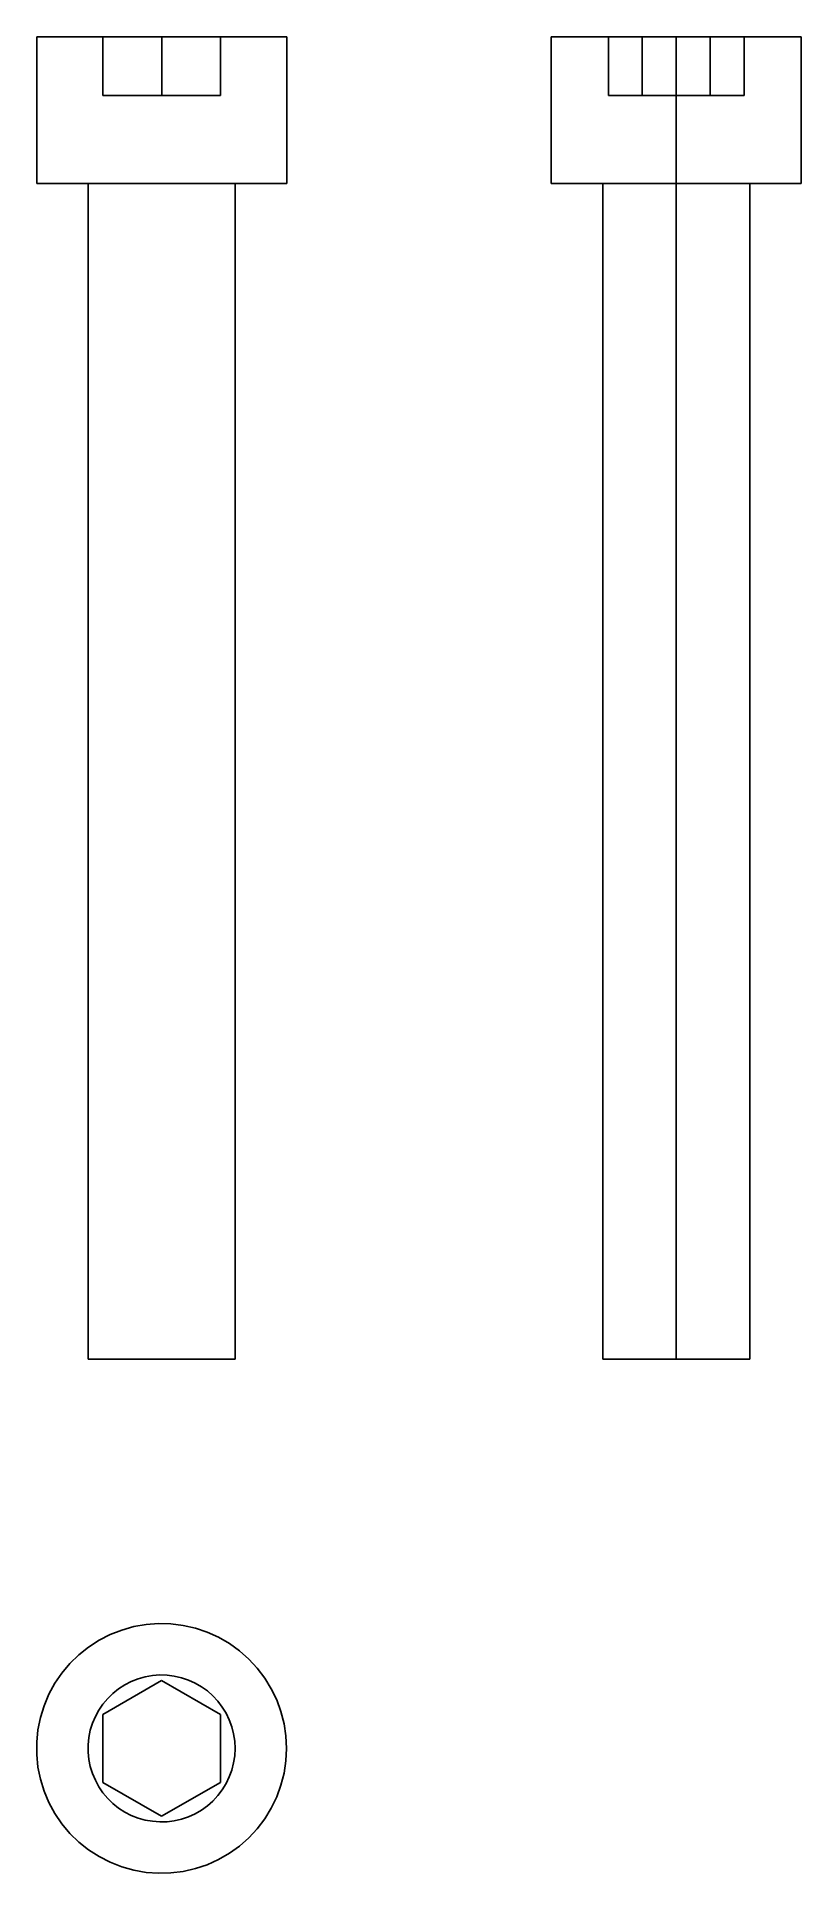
# Model space of a CAD drawing. Extents: x 0 to 1.04, y 0 to 2.51.
import ezdxf

# ---------------------------------------------------------------- set-up
doc = ezdxf.new("R2010")
doc.units = 0
doc.linetypes.add('HIDDEN', pattern=[9, 6, -3])
for name, color, linetype in [('FRONT', 7, 'CONTINUOUS'), ('FRONT_HID', 7, 'HIDDEN'), ('RIGHT', 7, 'CONTINUOUS'), ('RIGHT_HID', 7, 'HIDDEN'), ('TOP', 7, 'CONTINUOUS'), ('TOP_HID', 7, 'HIDDEN')]:
    doc.layers.add(name, color=color, linetype=linetype)

msp = doc.modelspace()

# ---------------------------------------------------------------- linework, layer by layer
at = {"layer": 'FRONT'}
for p, q in [((0.340909, 2.506579), (0, 2.506579)), ((0, 2.506579), (0, 2.306044)), ((0.340909, 2.306044), (0.340909, 2.506579)), ((0.340909, 2.306044), (0, 2.306044)), ((0.070187, 0.701766), (0.070187, 2.306044)), ((0.270722, 2.306044), (0.270722, 0.701766)), ((0.270722, 0.701766), (0.070187, 0.701766))]:
    msp.add_line(p, q, dxfattribs=at)
at = {"layer": 'FRONT_HID', "linetype": 'HIDDEN'}
for p, q in [((0, 2.506579), (0.340909, 2.506579)), ((0.090241, 2.506579), (0.170455, 2.506579)), ((0.170455, 2.506579), (0.090241, 2.506579)), ((0.090241, 2.506579), (0.090241, 2.426365)), ((0.090241, 2.506579), (0.090241, 2.426365)), ((0.250668, 2.506579), (0.170455, 2.506579)), ((0.170455, 2.506579), (0.250668, 2.506579)), ((0.170455, 2.506579), (0.170455, 2.426365)), ((0.170455, 2.506579), (0.170455, 2.426365)), ((0.250668, 2.506579), (0.250668, 2.426365)), ((0.250668, 2.506579), (0.250668, 2.426365)), ((0.090241, 2.426365), (0.170455, 2.426365)), ((0.170455, 2.426365), (0.090241, 2.426365)), ((0.170455, 2.426365), (0.250668, 2.426365)), ((0.250668, 2.426365), (0.170455, 2.426365)), ((0, 2.306044), (0.340909, 2.306044)), ((0.270722, 2.306044), (0.070187, 2.306044)), ((0.070187, 2.306044), (0.270722, 2.306044)), ((0.070187, 0.701766), (0.270722, 0.701766))]:
    msp.add_line(p, q, dxfattribs=at)
at = {"layer": 'RIGHT'}
for p, q in [((0.872326, 2.506579), (0.701872, 2.506579)), ((0.701872, 2.506579), (0.701872, 2.306044)), ((1.042781, 2.506579), (0.872326, 2.506579)), ((0.872326, 2.306044), (0.872326, 2.506579)), ((1.042781, 2.506579), (1.042781, 2.306044)), ((0.872326, 2.306044), (0.701872, 2.306044)), ((0.772059, 0.701766), (0.772059, 2.306044)), ((1.042781, 2.306044), (0.872326, 2.306044)), ((0.872326, 2.306044), (0.872326, 0.701766)), ((0.972594, 0.701766), (0.972594, 2.306044)), ((0.872326, 0.701766), (0.772059, 0.701766)), ((0.972594, 0.701766), (0.872326, 0.701766))]:
    msp.add_line(p, q, dxfattribs=at)
at = {"layer": 'RIGHT_HID', "linetype": 'HIDDEN'}
for p, q in [((0.701872, 2.506579), (1.042781, 2.506579)), ((0.779703, 2.506579), (0.826015, 2.506579)), ((0.826015, 2.506579), (0.779703, 2.506579)), ((0.779703, 2.506579), (0.779703, 2.426365)), ((0.826015, 2.506579), (0.918638, 2.506579)), ((0.918638, 2.506579), (0.826015, 2.506579)), ((0.826015, 2.506579), (0.826015, 2.426365)), ((0.826015, 2.506579), (0.826015, 2.426365)), ((0.918638, 2.506579), (0.964949, 2.506579)), ((0.964949, 2.506579), (0.918638, 2.506579)), ((0.918638, 2.506579), (0.918638, 2.426365)), ((0.918638, 2.506579), (0.918638, 2.426365)), ((0.964949, 2.506579), (0.964949, 2.426365)), ((0.826015, 2.426365), (0.779703, 2.426365)), ((0.779703, 2.426365), (0.826015, 2.426365)), ((0.918638, 2.426365), (0.826015, 2.426365)), ((0.826015, 2.426365), (0.918638, 2.426365)), ((0.918638, 2.426365), (0.964949, 2.426365)), ((0.964949, 2.426365), (0.918638, 2.426365)), ((0.701872, 2.306044), (1.042781, 2.306044)), ((0.872326, 2.306044), (0.772059, 2.306044)), ((0.772059, 2.306044), (0.972594, 2.306044)), ((0.972594, 2.306044), (0.872326, 2.306044)), ((0.772059, 0.701766), (0.972594, 0.701766))]:
    msp.add_line(p, q, dxfattribs=at)
at = {"layer": 'TOP'}
for p, q in [((0.115955, 0.33198), (0.100137, 0.325772)), ((0.132313, 0.336582), (0.115955, 0.33198)), ((0.149048, 0.339533), (0.132313, 0.336582)), ((0.165993, 0.340803), (0.149048, 0.339533)), ((0.182981, 0.340379), (0.165993, 0.340803)), ((0.199842, 0.338267), (0.182981, 0.340379)), ((0.216409, 0.334485), (0.199842, 0.338267)), ((0.232517, 0.329073), (0.216409, 0.334485)), ((0.248006, 0.322084), (0.232517, 0.329073)), ((0.070741, 0.3088), (0.057455, 0.298205)), ((0.085015, 0.31802), (0.070741, 0.3088)), ((0.100137, 0.325772), (0.085015, 0.31802)), ((0.262722, 0.313588), (0.248006, 0.322084)), ((0.276519, 0.303668), (0.262722, 0.313588)), ((0.28926, 0.292424), (0.276519, 0.303668)), ((0.045291, 0.28634), (0.034368, 0.273323)), ((0.057455, 0.298205), (0.045291, 0.28634)), ((0.300818, 0.279968), (0.28926, 0.292424)), ((0.311079, 0.266422), (0.300818, 0.279968)), ((0.024795, 0.259283), (0.016668, 0.244359)), ((0.034368, 0.273323), (0.024795, 0.259283)), ((0.170243, 0.263025), (0.090029, 0.216713)), ((0.250457, 0.216713), (0.170243, 0.263025)), ((0.31994, 0.251922), (0.311079, 0.266422)), ((0.327312, 0.236612), (0.31994, 0.251922)), ((0.010068, 0.2287), (0.005059, 0.212462)), ((0.016668, 0.244359), (0.010068, 0.2287)), ((0.333124, 0.220644), (0.327312, 0.236612)), ((0.005059, 0.212462), (0.001692, 0.195806)), ((0.090029, 0.216713), (0.090029, 0.12409)), ((0.250457, 0.12409), (0.250457, 0.216713)), ((0.337318, 0.204176), (0.333124, 0.220644)), ((0.33985, 0.187373), (0.337318, 0.204176)), ((0.001692, 0.195806), (0, 0.178898)), ((0, 0.178898), (0, 0.161905)), ((0.340697, 0.170402), (0.33985, 0.187373)), ((0, 0.161905), (0.001692, 0.144997)), ((0.337318, 0.136627), (0.33985, 0.15343)), ((0.33985, 0.15343), (0.340697, 0.170402)), ((0.001692, 0.144997), (0.005059, 0.128341)), ((0.005059, 0.128341), (0.010068, 0.112103)), ((0.333124, 0.120159), (0.337318, 0.136627)), ((0.010068, 0.112103), (0.016668, 0.096444)), ((0.090029, 0.12409), (0.170243, 0.077779)), ((0.170243, 0.077779), (0.250457, 0.12409)), ((0.31994, 0.088881), (0.327312, 0.104191)), ((0.327312, 0.104191), (0.333124, 0.120159)), ((0.016668, 0.096444), (0.024795, 0.081521)), ((0.024795, 0.081521), (0.034368, 0.06748)), ((0.311079, 0.074381), (0.31994, 0.088881)), ((0.034368, 0.06748), (0.045291, 0.054463)), ((0.045291, 0.054463), (0.057455, 0.042598)), ((0.28926, 0.048379), (0.300818, 0.060835)), ((0.300818, 0.060835), (0.311079, 0.074381)), ((0.057455, 0.042598), (0.070741, 0.032003)), ((0.070741, 0.032003), (0.085015, 0.022784)), ((0.248006, 0.018719), (0.262722, 0.027215)), ((0.262722, 0.027215), (0.276519, 0.037135)), ((0.276519, 0.037135), (0.28926, 0.048379)), ((0.085015, 0.022784), (0.100137, 0.015031)), ((0.100137, 0.015031), (0.115955, 0.008823)), ((0.115955, 0.008823), (0.132313, 0.004221)), ((0.132313, 0.004221), (0.149048, 0.00127)), ((0.149048, 0.00127), (0.165993, 0)), ((0.165993, 0), (0.182981, 0.000424)), ((0.182981, 0.000424), (0.199842, 0.002537)), ((0.199842, 0.002537), (0.216409, 0.006318)), ((0.216409, 0.006318), (0.232517, 0.01173)), ((0.232517, 0.01173), (0.248006, 0.018719))]:
    msp.add_line(p, q, dxfattribs=at)
at = {"layer": 'TOP_HID', "linetype": 'HIDDEN'}
for p, q in [((0.115955, 0.33198), (0.100137, 0.325772)), ((0.132313, 0.336582), (0.115955, 0.33198)), ((0.149048, 0.339533), (0.132313, 0.336582)), ((0.165993, 0.340803), (0.149048, 0.339533)), ((0.182981, 0.340379), (0.165993, 0.340803)), ((0.199842, 0.338267), (0.182981, 0.340379)), ((0.216409, 0.334485), (0.199842, 0.338267)), ((0.232517, 0.329073), (0.216409, 0.334485)), ((0.248006, 0.322084), (0.232517, 0.329073)), ((0.070741, 0.3088), (0.057455, 0.298205)), ((0.085015, 0.31802), (0.070741, 0.3088)), ((0.100137, 0.325772), (0.085015, 0.31802)), ((0.262722, 0.313588), (0.248006, 0.322084)), ((0.276519, 0.303668), (0.262722, 0.313588)), ((0.28926, 0.292424), (0.276519, 0.303668)), ((0.045291, 0.28634), (0.034368, 0.273323)), ((0.057455, 0.298205), (0.045291, 0.28634)), ((0.300818, 0.279968), (0.28926, 0.292424)), ((0.311079, 0.266422), (0.300818, 0.279968)), ((0.024795, 0.259283), (0.016668, 0.244359)), ((0.034368, 0.273323), (0.024795, 0.259283)), ((0.170243, 0.263025), (0.090029, 0.216713)), ((0.111712, 0.251812), (0.103897, 0.24558)), ((0.111712, 0.251812), (0.103897, 0.24558)), ((0.120109, 0.257236), (0.111712, 0.251812)), ((0.120109, 0.257236), (0.111712, 0.251812)), ((0.129004, 0.261796), (0.120109, 0.257236)), ((0.129004, 0.261796), (0.120109, 0.257236)), ((0.138309, 0.265448), (0.129004, 0.261796)), ((0.138309, 0.265448), (0.129004, 0.261796)), ((0.147931, 0.268155), (0.138309, 0.265448)), ((0.147931, 0.268155), (0.138309, 0.265448)), ((0.157775, 0.269891), (0.147931, 0.268155)), ((0.157775, 0.269891), (0.147931, 0.268155)), ((0.167743, 0.270638), (0.157775, 0.269891)), ((0.167743, 0.270638), (0.157775, 0.269891)), ((0.177736, 0.270389), (0.167743, 0.270638)), ((0.177736, 0.270389), (0.167743, 0.270638)), ((0.250457, 0.216713), (0.170243, 0.263025)), ((0.187654, 0.269146), (0.177736, 0.270389)), ((0.187654, 0.269146), (0.177736, 0.270389)), ((0.197399, 0.266921), (0.187654, 0.269146)), ((0.197399, 0.266921), (0.187654, 0.269146)), ((0.206874, 0.263738), (0.197399, 0.266921)), ((0.206874, 0.263738), (0.197399, 0.266921)), ((0.215986, 0.259627), (0.206874, 0.263738)), ((0.215986, 0.259627), (0.206874, 0.263738)), ((0.224642, 0.254629), (0.215986, 0.259627)), ((0.224642, 0.254629), (0.215986, 0.259627)), ((0.232758, 0.248794), (0.224642, 0.254629)), ((0.232758, 0.248794), (0.224642, 0.254629)), ((0.31994, 0.251922), (0.311079, 0.266422)), ((0.327312, 0.236612), (0.31994, 0.251922)), ((0.010068, 0.2287), (0.005059, 0.212462)), ((0.016668, 0.244359), (0.010068, 0.2287)), ((0.090316, 0.230943), (0.084685, 0.222685)), ((0.090316, 0.230943), (0.084685, 0.222685)), ((0.096741, 0.238601), (0.090316, 0.230943)), ((0.096741, 0.238601), (0.090316, 0.230943)), ((0.103897, 0.24558), (0.096741, 0.238601)), ((0.103897, 0.24558), (0.096741, 0.238601)), ((0.240253, 0.24218), (0.232758, 0.248794)), ((0.240253, 0.24218), (0.232758, 0.248794)), ((0.247052, 0.234852), (0.240253, 0.24218)), ((0.247052, 0.234852), (0.240253, 0.24218)), ((0.253087, 0.226884), (0.247052, 0.234852)), ((0.253087, 0.226884), (0.247052, 0.234852)), ((0.2583, 0.218355), (0.253087, 0.226884)), ((0.2583, 0.218355), (0.253087, 0.226884)), ((0.333124, 0.220644), (0.327312, 0.236612)), ((0.005059, 0.212462), (0.001692, 0.195806)), ((0.076022, 0.204695), (0.073076, 0.195143)), ((0.076022, 0.204695), (0.073076, 0.195143)), ((0.079905, 0.213906), (0.076022, 0.204695)), ((0.079905, 0.213906), (0.076022, 0.204695)), ((0.084685, 0.222685), (0.079905, 0.213906)), ((0.084685, 0.222685), (0.079905, 0.213906)), ((0.090029, 0.216713), (0.090029, 0.12409)), ((0.250457, 0.12409), (0.250457, 0.216713)), ((0.262637, 0.209349), (0.2583, 0.218355)), ((0.262637, 0.209349), (0.2583, 0.218355)), ((0.266055, 0.199956), (0.262637, 0.209349)), ((0.266055, 0.199956), (0.262637, 0.209349)), ((0.337318, 0.204176), (0.333124, 0.220644)), ((0.33985, 0.187373), (0.337318, 0.204176)), ((0.001692, 0.195806), (0, 0.178898)), ((0, 0.178898), (0, 0.161905)), ((0.071095, 0.185346), (0.0701, 0.175399)), ((0.071095, 0.185346), (0.0701, 0.175399)), ((0.073076, 0.195143), (0.071095, 0.185346)), ((0.073076, 0.195143), (0.071095, 0.185346)), ((0.268522, 0.190269), (0.266055, 0.199956)), ((0.268522, 0.190269), (0.266055, 0.199956)), ((0.270012, 0.180385), (0.268522, 0.190269)), ((0.270012, 0.180385), (0.268522, 0.190269)), ((0.27051, 0.170402), (0.270012, 0.180385)), ((0.27051, 0.170402), (0.270012, 0.180385)), ((0.340697, 0.170402), (0.33985, 0.187373)), ((0, 0.161905), (0.001692, 0.144997)), ((0.0701, 0.175399), (0.0701, 0.165404)), ((0.0701, 0.175399), (0.0701, 0.165404)), ((0.0701, 0.165404), (0.071095, 0.155457)), ((0.0701, 0.165404), (0.071095, 0.155457)), ((0.071095, 0.155457), (0.073076, 0.14566)), ((0.071095, 0.155457), (0.073076, 0.14566)), ((0.266055, 0.140847), (0.268522, 0.150534)), ((0.266055, 0.140847), (0.268522, 0.150534)), ((0.268522, 0.150534), (0.270012, 0.160418)), ((0.268522, 0.150534), (0.270012, 0.160418)), ((0.270012, 0.160418), (0.27051, 0.170402)), ((0.270012, 0.160418), (0.27051, 0.170402)), ((0.337318, 0.136627), (0.33985, 0.15343)), ((0.33985, 0.15343), (0.340697, 0.170402)), ((0.001692, 0.144997), (0.005059, 0.128341)), ((0.005059, 0.128341), (0.010068, 0.112103)), ((0.073076, 0.14566), (0.076022, 0.136108)), ((0.073076, 0.14566), (0.076022, 0.136108)), ((0.076022, 0.136108), (0.079905, 0.126897)), ((0.076022, 0.136108), (0.079905, 0.126897)), ((0.079905, 0.126897), (0.084685, 0.118119)), ((0.079905, 0.126897), (0.084685, 0.118119)), ((0.2583, 0.122448), (0.262637, 0.131454)), ((0.2583, 0.122448), (0.262637, 0.131454)), ((0.262637, 0.131454), (0.266055, 0.140847)), ((0.262637, 0.131454), (0.266055, 0.140847)), ((0.333124, 0.120159), (0.337318, 0.136627)), ((0.010068, 0.112103), (0.016668, 0.096444)), ((0.084685, 0.118119), (0.090316, 0.10986)), ((0.084685, 0.118119), (0.090316, 0.10986)), ((0.090029, 0.12409), (0.170243, 0.077779)), ((0.090316, 0.10986), (0.096741, 0.102202)), ((0.090316, 0.10986), (0.096741, 0.102202)), ((0.096741, 0.102202), (0.103897, 0.095223)), ((0.096741, 0.102202), (0.103897, 0.095223)), ((0.170243, 0.077779), (0.250457, 0.12409)), ((0.240253, 0.098623), (0.247052, 0.105951)), ((0.240253, 0.098623), (0.247052, 0.105951)), ((0.247052, 0.105951), (0.253087, 0.113919)), ((0.247052, 0.105951), (0.253087, 0.113919)), ((0.253087, 0.113919), (0.2583, 0.122448)), ((0.253087, 0.113919), (0.2583, 0.122448)), ((0.31994, 0.088881), (0.327312, 0.104191)), ((0.327312, 0.104191), (0.333124, 0.120159)), ((0.016668, 0.096444), (0.024795, 0.081521)), ((0.024795, 0.081521), (0.034368, 0.06748)), ((0.103897, 0.095223), (0.111712, 0.088991)), ((0.103897, 0.095223), (0.111712, 0.088991)), ((0.111712, 0.088991), (0.120109, 0.083567)), ((0.111712, 0.088991), (0.120109, 0.083567)), ((0.120109, 0.083567), (0.129004, 0.079007)), ((0.120109, 0.083567), (0.129004, 0.079007)), ((0.129004, 0.079007), (0.138309, 0.075355)), ((0.129004, 0.079007), (0.138309, 0.075355)), ((0.138309, 0.075355), (0.147931, 0.072648)), ((0.138309, 0.075355), (0.147931, 0.072648)), ((0.197399, 0.073882), (0.206874, 0.077065)), ((0.197399, 0.073882), (0.206874, 0.077065)), ((0.206874, 0.077065), (0.215986, 0.081176)), ((0.206874, 0.077065), (0.215986, 0.081176)), ((0.215986, 0.081176), (0.224642, 0.086174)), ((0.215986, 0.081176), (0.224642, 0.086174)), ((0.224642, 0.086174), (0.232758, 0.092009)), ((0.224642, 0.086174), (0.232758, 0.092009)), ((0.232758, 0.092009), (0.240253, 0.098623)), ((0.232758, 0.092009), (0.240253, 0.098623)), ((0.311079, 0.074381), (0.31994, 0.088881)), ((0.034368, 0.06748), (0.045291, 0.054463)), ((0.045291, 0.054463), (0.057455, 0.042598)), ((0.147931, 0.072648), (0.157775, 0.070912)), ((0.147931, 0.072648), (0.157775, 0.070912)), ((0.157775, 0.070912), (0.167743, 0.070165)), ((0.157775, 0.070912), (0.167743, 0.070165)), ((0.167743, 0.070165), (0.177736, 0.070415)), ((0.167743, 0.070165), (0.177736, 0.070415)), ((0.177736, 0.070415), (0.187654, 0.071657)), ((0.177736, 0.070415), (0.187654, 0.071657)), ((0.187654, 0.071657), (0.197399, 0.073882)), ((0.187654, 0.071657), (0.197399, 0.073882)), ((0.28926, 0.048379), (0.300818, 0.060835)), ((0.300818, 0.060835), (0.311079, 0.074381)), ((0.057455, 0.042598), (0.070741, 0.032003)), ((0.070741, 0.032003), (0.085015, 0.022784)), ((0.248006, 0.018719), (0.262722, 0.027215)), ((0.262722, 0.027215), (0.276519, 0.037135)), ((0.276519, 0.037135), (0.28926, 0.048379)), ((0.085015, 0.022784), (0.100137, 0.015031)), ((0.100137, 0.015031), (0.115955, 0.008823)), ((0.115955, 0.008823), (0.132313, 0.004221)), ((0.132313, 0.004221), (0.149048, 0.00127)), ((0.149048, 0.00127), (0.165993, 0)), ((0.165993, 0), (0.182981, 0.000424)), ((0.182981, 0.000424), (0.199842, 0.002537)), ((0.199842, 0.002537), (0.216409, 0.006318)), ((0.216409, 0.006318), (0.232517, 0.01173)), ((0.232517, 0.01173), (0.248006, 0.018719))]:
    msp.add_line(p, q, dxfattribs=at)

doc.saveas('drawing.dxf')
